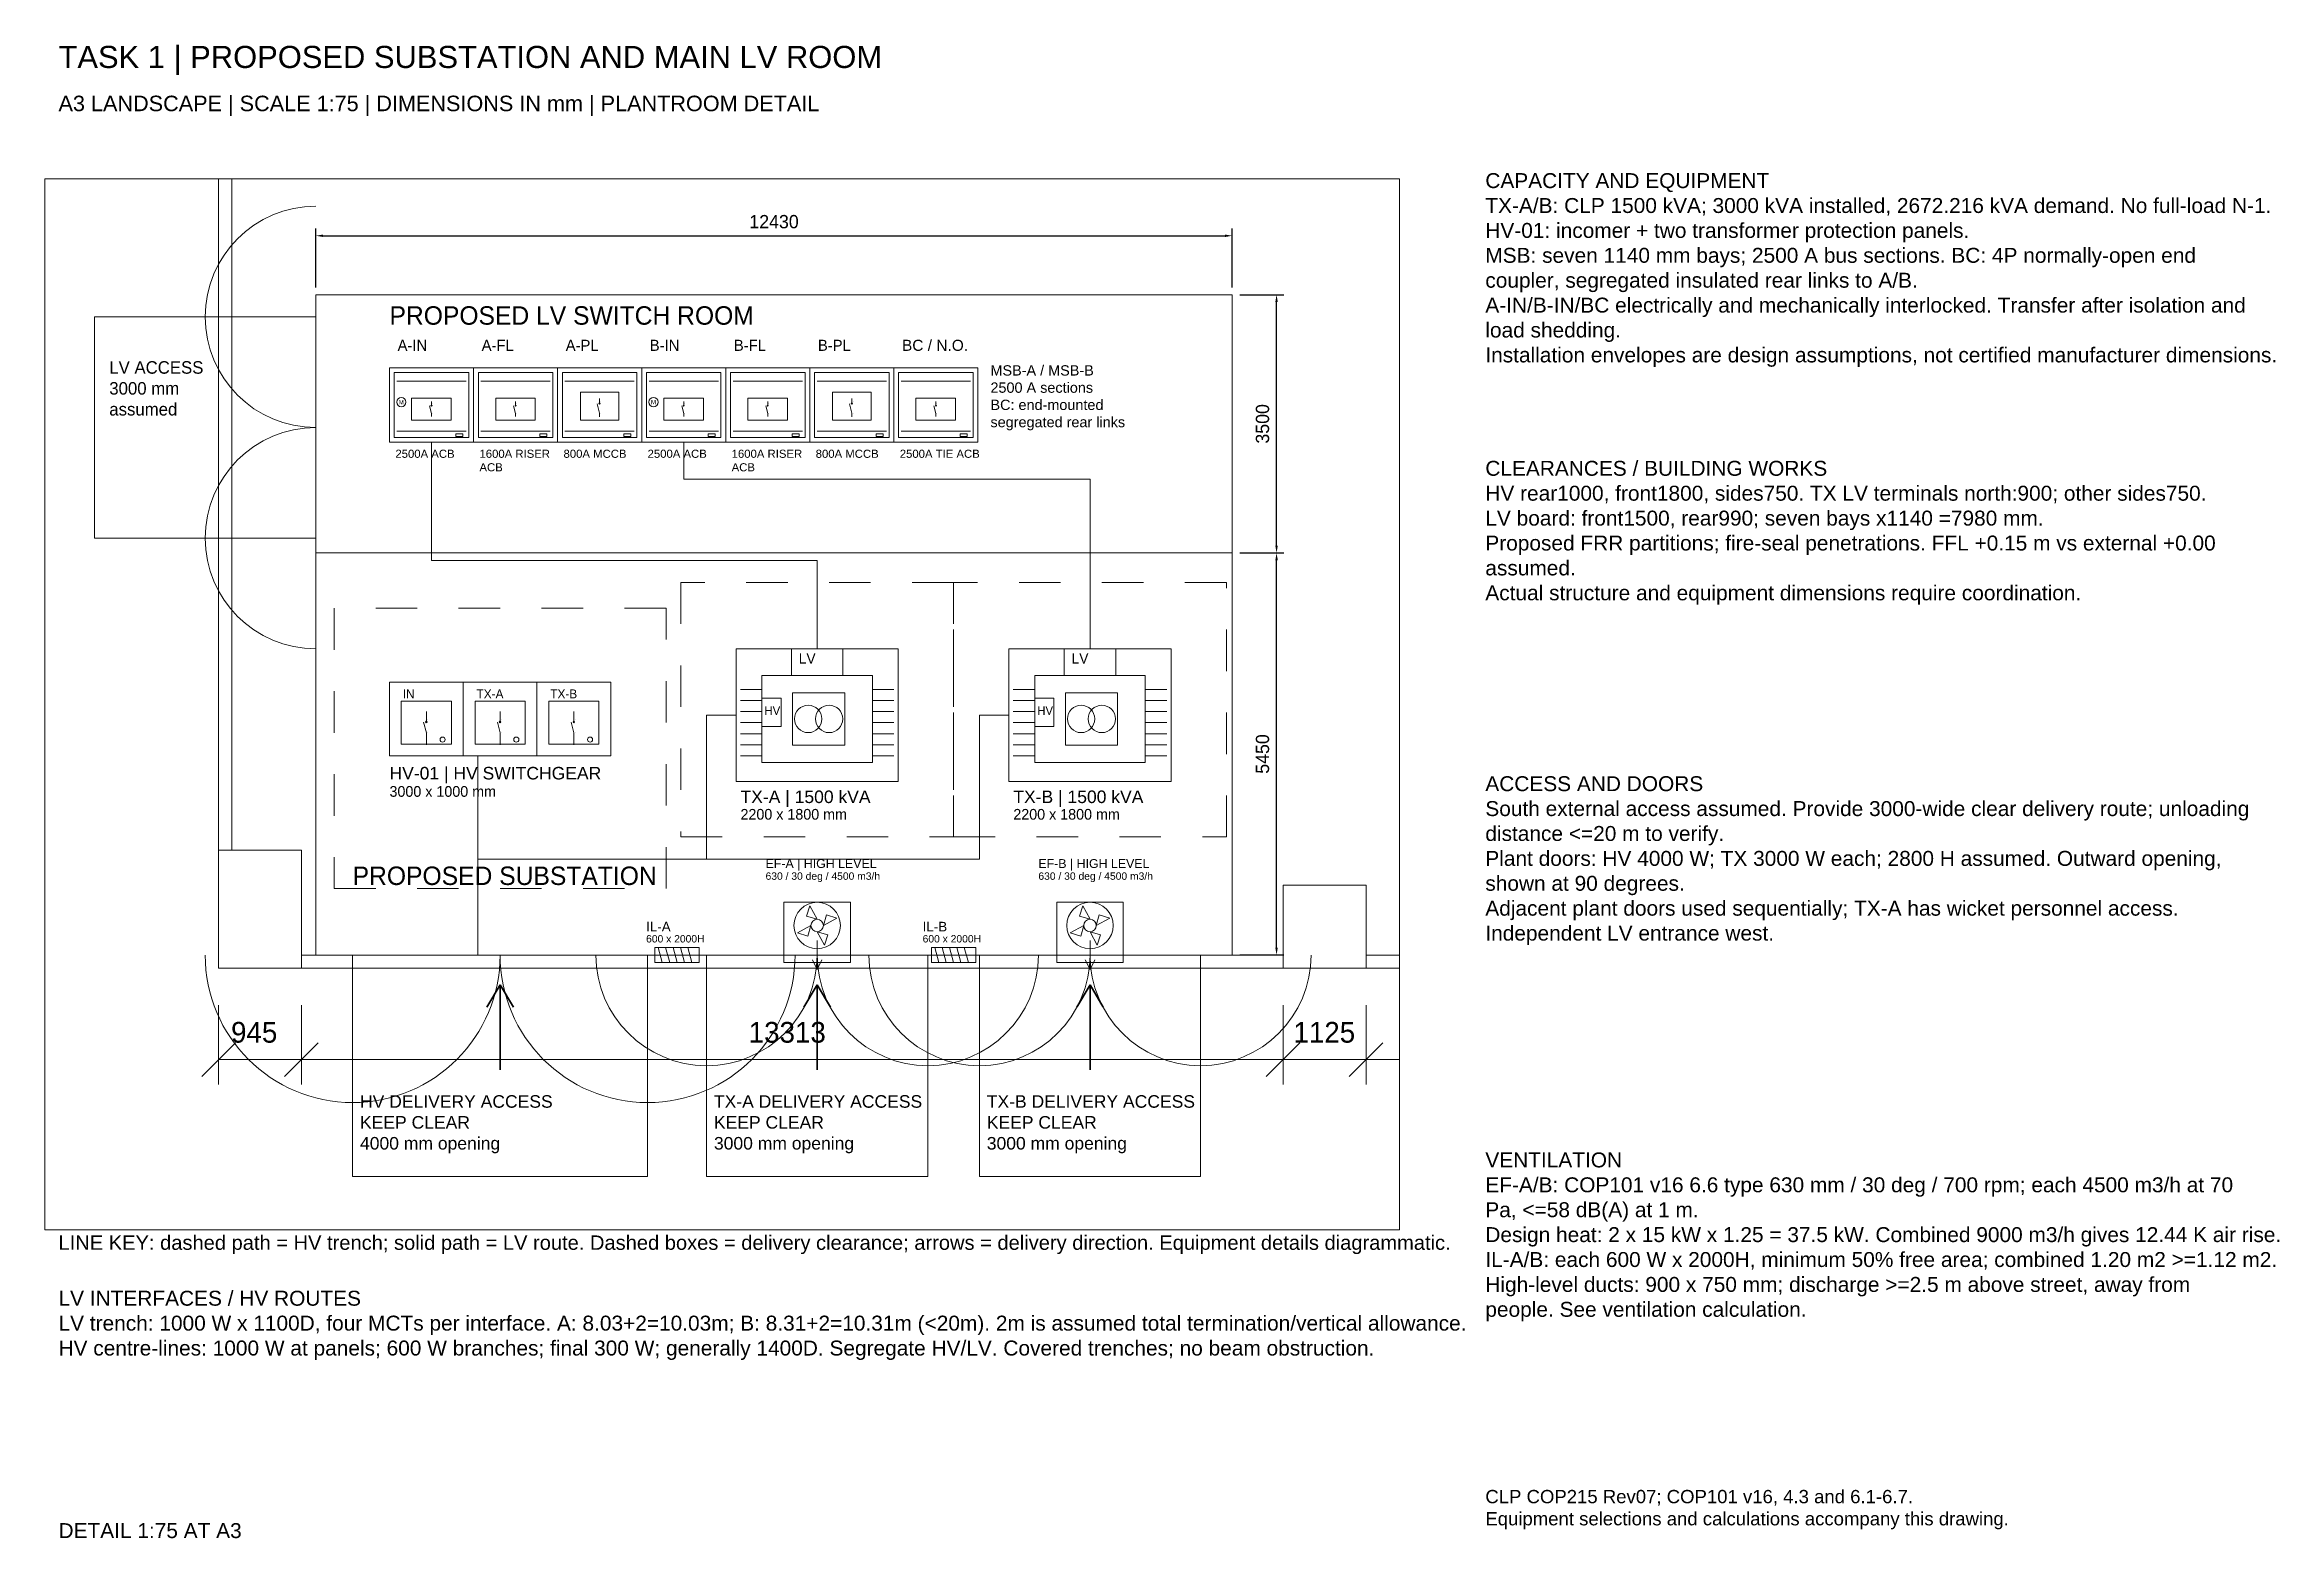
# Paper-space layout 'TASK1-ROOM-REVIEW' of a CAD drawing. Header units: millimetres. Extents: x 10 to 414, y 15 to 285.
# The model-space entities are those that its viewports show. They can reach past a viewport. Long polylines and large blocks are cut down to what shows.
import ezdxf
from ezdxf.enums import TextEntityAlignment as Align

# ---------------------------------------------------------------- set-up
doc = ezdxf.new("R2010")
doc.units = ezdxf.units.MM
for name, pattern in [('ACCESS_CLEAR', [3, 2, -1]), ('DASHDOT', [1, 0.5, -0.25, 0, -0.25]), ('DASHED', [19.05, 12.7, -6.35])]:
    doc.linetypes.add(name, pattern=pattern)
doc.layers.get('0').update_dxf_attribs({"lineweight": 9})
doc.layers.add('ARCH', color=7, linetype='Continuous', lineweight=5, true_color=0xa0a0a0)
for name, color, linetype, lineweight in [('E-ACCESS-CLEARANCE', 7, 'Continuous', 18), ('E-REV-EQUIPMENT', 7, 'Continuous', 30), ('E-REV-SLD', 7, 'Continuous', 30), ('E-REV-TEXT', 7, 'Continuous', 18), ('E-TRIAL-EQUIP', 5, 'Continuous', 18), ('E-TRIAL-ROOM', 1, 'Continuous', 35)]:
    doc.layers.add(name, color=color, linetype=linetype, lineweight=lineweight)
for name, color, linetype in [('E-T1-ACCESS', 5, 'Continuous'), ('E-T1-CLEARANCE', 3, 'DASHDOT'), ('E-T1-DIMENSIONS', 7, 'Continuous'), ('E-T1-DOORS-HV', 4, 'Continuous'), ('E-T1-HV-TRENCH', 7, 'DASHED'), ('E-T1-INTERFACES', 6, 'Continuous'), ('E-T1-NOTES', 7, 'Continuous'), ('E-T1-PAPER-NOTES', 7, 'Continuous')]:
    doc.layers.add(name, color=color, linetype=linetype)
doc.layers.add('E-T1-VPORT-NOPLOT', color=7, linetype='Continuous', plot=False)
doc.styles.add('T1-Arial', font='arial.ttf')
doc.dimstyles.new('ISO-25', dxfattribs={"dimtxt": 500, "dimasz": 400, "dimexe": 100, "dimexo": 100, "dimgap": 100, "dimtad": 1, "dimdec": 0, "dimtxsty": 'Standard', "dimcen": 2.5, "dimadec": 0, "dimazin": 0, "dimtfac": 1, "dimtdec": 0, "dimtmove": 0, "dimatfit": 3, "dimfxl": 1, "dimarcsym": 0})

# ---------------------------------------------------------------- blocks, each defined once
blk = doc.blocks.new('*D29')
at = {"layer": 'DEFPOINTS', "color": 0, "lineweight": 15, "transparency": 16777216}
for p in [(21430, 25856), (9000, 25056), (21430, 25056)]:
    blk.add_point(p, dxfattribs=at)
at = {"layer": 'E-T1-DIMENSIONS', "color": 0, "lineweight": -2, "transparency": 16777216}
for p, q in [((9000, 25156), (9000, 25956)), ((9100, 25856), (21330, 25856)), ((21430, 25156), (21430, 25956))]:
    blk.add_line(p, q, dxfattribs=at)
at = {"layer": 'E-T1-DIMENSIONS', "color": 0, "lineweight": 15, "transparency": 16777216}
for points in [[(9100, 25872), (9100, 25839), (9000, 25856)], [(21330, 25872), (21330, 25839), (21430, 25856)]]:
    blk.add_solid(points, dxfattribs=at)
at = {"layer": 'E-T1-DIMENSIONS', "color": 0, "lineweight": 15, "transparency": 16777216, "insert": (15215, 26046), "char_height": 180, "attachment_point": 5}
blk.add_mtext('12430', dxfattribs=at)
blk = doc.blocks.new('*D30')
at = {"layer": 'DEFPOINTS', "color": 0, "lineweight": 15, "transparency": 16777216}
for p in [(21430, 21556), (22030, 21556), (21430, 16106)]:
    blk.add_point(p, dxfattribs=at)
at = {"layer": 'E-T1-DIMENSIONS', "color": 0, "lineweight": -2, "transparency": 16777216}
for p, q in [((21530, 21556), (22130, 21556)), ((22030, 16206), (22030, 21456)), ((21530, 16106), (22130, 16106))]:
    blk.add_line(p, q, dxfattribs=at)
at = {"layer": 'E-T1-DIMENSIONS', "color": 0, "lineweight": 15, "transparency": 16777216}
for points in [[(22013, 21456), (22047, 21456), (22030, 21556)], [(22013, 16206), (22047, 16206), (22030, 16106)]]:
    blk.add_solid(points, dxfattribs=at)
at = {"layer": 'E-T1-DIMENSIONS', "color": 0, "lineweight": 15, "transparency": 16777216, "insert": (21840, 18831), "char_height": 180, "attachment_point": 5, "rotation": 90}
blk.add_mtext('5450', dxfattribs=at)
blk = doc.blocks.new('*D31')
at = {"layer": 'DEFPOINTS', "color": 0, "lineweight": 15, "transparency": 16777216}
for p in [(21430, 25056), (22030, 25056), (21430, 21556)]:
    blk.add_point(p, dxfattribs=at)
at = {"layer": 'E-T1-DIMENSIONS', "color": 0, "lineweight": -2, "transparency": 16777216}
for p, q in [((21530, 25056), (22130, 25056)), ((22030, 21656), (22030, 24956)), ((21530, 21556), (22130, 21556))]:
    blk.add_line(p, q, dxfattribs=at)
at = {"layer": 'E-T1-DIMENSIONS', "color": 0, "lineweight": 15, "transparency": 16777216}
for points in [[(22013, 24956), (22047, 24956), (22030, 25056)], [(22013, 21656), (22047, 21656), (22030, 21556)]]:
    blk.add_solid(points, dxfattribs=at)
at = {"layer": 'E-T1-DIMENSIONS', "color": 0, "lineweight": 15, "transparency": 16777216, "insert": (21840, 23306), "char_height": 180, "attachment_point": 5, "rotation": 90}
blk.add_mtext('3500', dxfattribs=at)
blk = doc.blocks.new('AECBS_UK_E_transfmr')
at = {"color": 0, "linetype": 'ByBlock', "lineweight": -2}
blk.add_lwpolyline([(-0.417, 0.417), (0.417, 0.417), (0.417, -0.417), (-0.417, -0.417)], close=True, dxfattribs=at)
for centre in [(-0.166, 0), (0.166, 0)]:
    blk.add_circle(centre, 0.218, dxfattribs=at)
blk = doc.blocks.new('AECBS_UK_E_Circuitb')
at = {"color": 0, "linetype": 'ByBlock', "lineweight": -2}
for p, q in [((0, 0), (0, 0)), ((0, 0), (0.4, 0)), ((0.4, 0), (1.37, 0.25)), ((1.33, 0.07), (1.47, -0.07)), ((1.47, 0.07), (1.33, -0.07)), ((1.4, 0), (1.92, 0)), ((1.6, 0), (1.6, 0)), ((0.4, -0.13), (0.4, -0.13)), ((1.65, -0.13), (1.65, -0.13))]:
    blk.add_line(p, q, dxfattribs=at)
blk = doc.blocks.new('AECBS_UK_E_Meter')
at = {"color": 0, "linetype": 'ByBlock', "lineweight": -2}
blk.add_circle((0, 0), 0.346, dxfattribs=at)
blk.add_text('M', height=0.332, dxfattribs=at).set_placement((0, 0), align=Align.MIDDLE)

msp = doc.modelspace()

# ---------------------------------------------------------------- linework, layer by layer
at = {"lineweight": 15}
for p, q in [((7681.3, 15425.6), (7681.3, 14348.9)), ((8806.3, 15425.6), (8806.3, 14348.9)), ((22118.8, 15425.6), (22118.8, 14348.9)), ((23243.8, 15425.6), (23243.8, 14348.9)), ((7909.7, 14915.6), (7452.9, 14458.8)), ((9034.7, 14915.6), (8577.9, 14458.8)), ((22347.2, 14915.6), (21890.4, 14458.8)), ((23472.2, 14915.6), (23015.4, 14458.8)), ((7681.3, 14687.2), (52681.3, 14687.2))]:
    msp.add_line(p, q, dxfattribs=at)
at = {"layer": 'ARCH', "linetype": 'ByBlock', "lineweight": 9}
for p, q in [((7681.3, 38775.6), (7681.3, 15925.6)), ((7861.3, 30363.1), (7861.3, 17525.6))]:
    msp.add_line(p, q, dxfattribs=at)
at = {"layer": 'ARCH', "lineweight": 15}
for p, q in [((22118.8, 15925.6), (22118.8, 17050.6)), ((22118.8, 16105.6), (8806.3, 16105.6)), ((37419.7, 16105.6), (23243.8, 16105.6)), ((52681.3, 15925.6), (7681.3, 15925.6))]:
    msp.add_line(p, q, dxfattribs=at)
for points in [[(7681.3, 15925.6), (8806.3, 15925.6), (8806.3, 17525.6), (7681.3, 17525.6)], [(22118.8, 15925.6), (23243.8, 15925.6), (23243.8, 17050.6), (22118.8, 17050.6)]]:
    msp.add_lwpolyline(points, close=True, dxfattribs=at)
at = {"layer": 'E-ACCESS-CLEARANCE', "lineweight": 35}
for p, q in [((11320, 15400.6), (11500, 15700.6)), ((11500, 14550.6), (11500, 15700.6)), ((11680, 15400.6), (11500, 15700.6)), ((15620, 15400.6), (15800, 15700.6)), ((15800, 14550.6), (15800, 15700.6)), ((15980, 15400.6), (15800, 15700.6)), ((19320, 15400.6), (19500, 15700.6)), ((19500, 14550.6), (19500, 15700.6)), ((19680, 15400.6), (19500, 15700.6))]:
    msp.add_line(p, q, dxfattribs=at)
at = {"layer": 'E-ACCESS-CLEARANCE', "linetype": 'ACCESS_CLEAR', "lineweight": 15}
for points in [[(9500, 13105.6), (13500, 13105.6), (13500, 16105.6), (9500, 16105.6)], [(14300, 13105.6), (17300, 13105.6), (17300, 16105.6), (14300, 16105.6)], [(18000, 13105.6), (21000, 13105.6), (21000, 16105.6), (18000, 16105.6)]]:
    msp.add_lwpolyline(points, close=True, dxfattribs=at)
at = {"layer": 'E-REV-EQUIPMENT', "lineweight": 15}
for p, q in [((10100, 23885.6), (11040, 23885.6)), ((11240, 23885.6), (12180, 23885.6)), ((12380, 23885.6), (13320, 23885.6)), ((13520, 23885.6), (14460, 23885.6)), ((14660, 23885.6), (15600, 23885.6)), ((15800, 23885.6), (16740, 23885.6)), ((16940, 23885.6), (17880, 23885.6)), ((10100, 23205.6), (11040, 23205.6)), ((11240, 23205.6), (12180, 23205.6)), ((12380, 23205.6), (13320, 23205.6)), ((13520, 23205.6), (14460, 23205.6)), ((14660, 23205.6), (15600, 23205.6)), ((15800, 23205.6), (16740, 23205.6)), ((16940, 23205.6), (17880, 23205.6)), ((11000, 18805.6), (11000, 19805.6)), ((12000, 18805.6), (12000, 19805.6)), ((14760, 19705.6), (15050, 19705.6)), ((16550, 19705.6), (16840, 19705.6)), ((18460, 19705.6), (18750, 19705.6)), ((20250, 19705.6), (20540, 19705.6)), ((10500, 19343.5), (10500, 19405.6)), ((11500, 19343.5), (11500, 19405.6)), ((12500, 19343.5), (12500, 19405.6)), ((14760, 19555.6), (15050, 19555.6)), ((14760, 19405.6), (15050, 19405.6)), ((16550, 19555.6), (16840, 19555.6)), ((16550, 19405.6), (16840, 19405.6)), ((18460, 19555.6), (18750, 19555.6)), ((18460, 19405.6), (18750, 19405.6)), ((20250, 19555.6), (20540, 19555.6)), ((20250, 19405.6), (20540, 19405.6)), ((14760, 19255.6), (15050, 19255.6)), ((14760, 19105.6), (15050, 19105.6)), ((16550, 19255.6), (16840, 19255.6)), ((16550, 19105.6), (16840, 19105.6)), ((18460, 19255.6), (18750, 19255.6)), ((18460, 19105.6), (18750, 19105.6)), ((20250, 19255.6), (20540, 19255.6)), ((20250, 19105.6), (20540, 19105.6)), ((10500, 18955.6), (10500, 19055.6)), ((11500, 18955.6), (11500, 19055.6)), ((12500, 18955.6), (12500, 19055.6)), ((14760, 18955.6), (15050, 18955.6)), ((14760, 18805.6), (15050, 18805.6)), ((16550, 18955.6), (16840, 18955.6)), ((16550, 18805.6), (16840, 18805.6)), ((18460, 18955.6), (18750, 18955.6)), ((18460, 18805.6), (18750, 18805.6)), ((20250, 18955.6), (20540, 18955.6)), ((20250, 18805.6), (20540, 18805.6)), ((15702.3, 16773.3), (15657.3, 16631)), ((15800, 16590.6), (15702.3, 16773.3)), ((19402.3, 16773.3), (19357.3, 16631)), ((19500, 16590.6), (19402.3, 16773.3)), ((15715, 16505.6), (15532.3, 16407.9)), ((15532.3, 16407.9), (15674.6, 16362.8)), ((15657.3, 16631), (15800, 16590.6)), ((15674.6, 16362.8), (15715, 16505.6)), ((15800, 16420.6), (15897.7, 16237.9)), ((15942.7, 16380.2), (15800, 16420.6)), ((15925.4, 16648.3), (15885, 16505.6)), ((15885, 16505.6), (16067.7, 16603.3)), ((15897.7, 16237.9), (15942.7, 16380.2)), ((16067.7, 16603.3), (15925.4, 16648.3)), ((19415, 16505.6), (19232.3, 16407.9)), ((19232.3, 16407.9), (19374.6, 16362.8)), ((19357.3, 16631), (19500, 16590.6)), ((19374.6, 16362.8), (19415, 16505.6)), ((19500, 16420.6), (19597.7, 16237.9)), ((19642.7, 16380.2), (19500, 16420.6)), ((19625.4, 16648.3), (19585, 16505.6)), ((19585, 16505.6), (19767.7, 16603.3)), ((19597.7, 16237.9), (19642.7, 16380.2)), ((19767.7, 16603.3), (19625.4, 16648.3)), ((13700, 16005.6), (13645, 16205.6)), ((13800, 16005.6), (13745, 16205.6)), ((13900, 16005.6), (13845, 16205.6)), ((14000, 16005.6), (13945, 16205.6)), ((14100, 16005.6), (14045, 16205.6)), ((15800, 16300.6), (15800, 15910.6)), ((17450, 16005.6), (17395, 16205.6)), ((17550, 16005.6), (17495, 16205.6)), ((17650, 16005.6), (17595, 16205.6)), ((17750, 16005.6), (17695, 16205.6)), ((17850, 16005.6), (17795, 16205.6)), ((19500, 16300.6), (19500, 15910.6)), ((15800, 15910.6), (15735, 16040.6)), ((15800, 15910.6), (15865, 16040.6)), ((19500, 15910.6), (19435, 16040.6)), ((19500, 15910.6), (19565, 16040.6))]:
    msp.add_line(p, q, dxfattribs=at)
for points in [[(10065, 23120.6), (11075, 23120.6), (11075, 24000.6), (10065, 24000.6)], [(11205, 23120.6), (12215, 23120.6), (12215, 24000.6), (11205, 24000.6)], [(12345, 23120.6), (13355, 23120.6), (13355, 24000.6), (12345, 24000.6)], [(13485, 23120.6), (14495, 23120.6), (14495, 24000.6), (13485, 24000.6)], [(14625, 23120.6), (15635, 23120.6), (15635, 24000.6), (14625, 24000.6)], [(15765, 23120.6), (16775, 23120.6), (16775, 24000.6), (15765, 24000.6)], [(16840, 23055.6), (17980, 23055.6), (17980, 24065.6), (16840, 24065.6)], [(16905, 23120.6), (17915, 23120.6), (17915, 24000.6), (16905, 24000.6)], [(10300, 23355.6), (10837, 23355.6), (10837, 23655.6), (10300, 23655.6)], [(11440, 23355.6), (11977, 23355.6), (11977, 23655.6), (11440, 23655.6)], [(12590, 23355.6), (13110, 23355.6), (13110, 23735.6), (12590, 23735.6)], [(13720, 23355.6), (14257, 23355.6), (14257, 23655.6), (13720, 23655.6)], [(14860, 23355.6), (15397, 23355.6), (15397, 23655.6), (14860, 23655.6)], [(16010, 23355.6), (16530, 23355.6), (16530, 23735.6), (16010, 23735.6)], [(17140, 23355.6), (17677, 23355.6), (17677, 23655.6), (17140, 23655.6)], [(10900, 23135.6), (10995, 23135.6), (10995, 23170.6), (10900, 23170.6)], [(12040, 23135.6), (12135, 23135.6), (12135, 23170.6), (12040, 23170.6)], [(13180, 23135.6), (13275, 23135.6), (13275, 23170.6), (13180, 23170.6)], [(14320, 23135.6), (14415, 23135.6), (14415, 23170.6), (14320, 23170.6)], [(15460, 23135.6), (15555, 23135.6), (15555, 23170.6), (15460, 23170.6)], [(16600, 23135.6), (16695, 23135.6), (16695, 23170.6), (16600, 23170.6)], [(17740, 23135.6), (17835, 23135.6), (17835, 23170.6), (17740, 23170.6)], [(14700, 18455.6), (16900, 18455.6), (16900, 20255.6), (14700, 20255.6)], [(15450, 19895.6), (16150, 19895.6), (16150, 20255.6), (15450, 20255.6)], [(18400, 18455.6), (20600, 18455.6), (20600, 20255.6), (18400, 20255.6)], [(19150, 19895.6), (19850, 19895.6), (19850, 20255.6), (19150, 20255.6)], [(10000, 18805.6), (13000, 18805.6), (13000, 19805.6), (10000, 19805.6)], [(15050, 18715.6), (16550, 18715.6), (16550, 19895.6), (15050, 19895.6)], [(18750, 18715.6), (20250, 18715.6), (20250, 19895.6), (18750, 19895.6)], [(10160, 18965.6), (10840, 18965.6), (10840, 19545.6), (10160, 19545.6)], [(11160, 18965.6), (11840, 18965.6), (11840, 19545.6), (11160, 19545.6)], [(12160, 18965.6), (12840, 18965.6), (12840, 19545.6), (12160, 19545.6)], [(15050, 19205.6), (15310, 19205.6), (15310, 19585.6), (15050, 19585.6)], [(18750, 19205.6), (19010, 19205.6), (19010, 19585.6), (18750, 19585.6)], [(15350, 16005.6), (16250, 16005.6), (16250, 16820.6), (15350, 16820.6)], [(19050, 16005.6), (19950, 16005.6), (19950, 16820.6), (19050, 16820.6)]]:
    msp.add_lwpolyline(points, close=True, dxfattribs=at)
for centre, radius in [((10720, 19025.6), 35), ((11720, 19025.6), 35), ((12720, 19025.6), 35), ((15800, 16505.6), 85), ((19500, 16505.6), 85)]:
    msp.add_circle(centre, radius, dxfattribs=at)
at = {"layer": 'E-T1-ACCESS', "lineweight": 15}
msp.add_lwpolyline([(6000, 21755.6), (9000, 21755.6), (9000, 24755.6), (6000, 24755.6)], close=True, dxfattribs=at)
at = {"layer": 'E-T1-CLEARANCE', "lineweight": 15, "ltscale": 0.2}
for points in [[(13950, 17705.6), (17650, 17705.6), (17650, 21155.6), (13950, 21155.6)], [(17650, 17705.6), (21350, 17705.6), (21350, 21155.6), (17650, 21155.6)], [(9250, 17005.6), (13750, 17005.6), (13750, 20805.6), (9250, 20805.6)]]:
    msp.add_lwpolyline(points, close=True, dxfattribs=at)
at = {"layer": 'E-T1-DOORS-HV', "lineweight": 15}
for p, q in [((9000, 25055.6), (21430, 25055.6)), ((9000, 24755.6), (9000, 25055.6)), ((21430, 16105.6), (21430, 25055.6)), ((9000, 24755.6), (7500, 24755.6)), ((9000, 21755.6), (7500, 21755.6)), ((9000, 21555.6), (9000, 21755.6)), ((9000, 16105.6), (9000, 21555.6)), ((9000, 21555.6), (21430, 21555.6)), ((9000, 16105.6), (9500, 16105.6)), ((9500, 16105.6), (9500, 14105.6)), ((13500, 16105.6), (14300, 16105.6)), ((13500, 16105.6), (13500, 14105.6)), ((14300, 16105.6), (14300, 14605.6)), ((17300, 16105.6), (18000, 16105.6)), ((17300, 16105.6), (17300, 14605.6)), ((18000, 16105.6), (18000, 14605.6)), ((21000, 16105.6), (21430, 16105.6)), ((21000, 16105.6), (21000, 14605.6))]:
    msp.add_line(p, q, dxfattribs=at)
for centre, radius, start, end in [((9000, 24755.6), 1500, 90, 270), ((9000, 21755.6), 1500, 90, 270), ((9500, 16105.6), 2000, 180, 0), ((13500, 16105.6), 2000, 180, 0), ((14300, 16105.6), 1500, 180, 0), ((17300, 16105.6), 1500, 180, 0), ((18000, 16105.6), 1500, 180, 0), ((21000, 16105.6), 1500, 180, 0)]:
    msp.add_arc(centre, radius, start, end, dxfattribs=at)
at = {"layer": 'E-T1-HV-TRENCH', "lineweight": 15, "ltscale": 0.2}
for points in [[(14300, 17405.6), (14300, 19355.6)], [(14300, 19355.6), (14700, 19355.6)], [(18000, 17405.6), (18000, 19355.6)], [(18000, 19355.6), (18400, 19355.6)], [(11200, 16105.6), (11200, 18805.6)], [(11200, 17405.6), (18000, 17405.6)]]:
    msp.add_lwpolyline(points, dxfattribs=at)
at = {"layer": 'E-T1-INTERFACES', "lineweight": 15}
for points in [[(15800, 20255.6), (15800, 21455.6), (10570, 21455.6), (10570, 23055.6)], [(19500, 20255.6), (19500, 22555.6), (13990, 22555.6), (13990, 23055.6)]]:
    msp.add_lwpolyline(points, dxfattribs=at)
for points in [[(13600, 16005.6), (14200, 16005.6), (14200, 16205.6), (13600, 16205.6)], [(17350, 16005.6), (17950, 16005.6), (17950, 16205.6), (17350, 16205.6)]]:
    msp.add_lwpolyline(points, close=True, dxfattribs=at)
for centre in [(15800, 16505.6), (19500, 16505.6)]:
    msp.add_circle(centre, 315, dxfattribs=at)
at = {"layer": 'E-TRIAL-EQUIP', "lineweight": 15}
for points in [[(10000, 23055.6), (11140, 23055.6), (11140, 24065.6), (10000, 24065.6)], [(11140, 23055.6), (12280, 23055.6), (12280, 24065.6), (11140, 24065.6)], [(12280, 23055.6), (13420, 23055.6), (13420, 24065.6), (12280, 24065.6)], [(13420, 23055.6), (14560, 23055.6), (14560, 24065.6), (13420, 24065.6)], [(14560, 23055.6), (15700, 23055.6), (15700, 24065.6), (14560, 24065.6)], [(15700, 23055.6), (16840, 23055.6), (16840, 24065.6), (15700, 24065.6)]]:
    msp.add_lwpolyline(points, close=True, dxfattribs=at)

# ---------------------------------------------------------------- block references
at = {"layer": 'E-REV-SLD', "lineweight": 15}
for name, p, xscale, yscale, zscale in [('AECBS_UK_E_Meter', (10160, 23600.6), 180, 180, 180), ('AECBS_UK_E_Meter', (13580, 23600.6), 180, 180, 180), ('AECBS_UK_E_transfmr', (15820, 19305.6), 850, 850, 850), ('AECBS_UK_E_transfmr', (19520, 19305.6), 850, 850, 850)]:
    msp.add_blockref(name, p, dxfattribs=dict(at, xscale=xscale, yscale=yscale, zscale=zscale))
at = {"layer": 'E-REV-SLD', "lineweight": 15, "rotation": 90}
for p, xscale, yscale, zscale in [((12850, 23400.6), 130, 130, 130), ((16270, 23400.6), 130, 130, 130), ((10570, 23405.6), 105, 105, 105), ((11710, 23405.6), 105, 105, 105), ((13990, 23405.6), 105, 105, 105), ((15130, 23405.6), 105, 105, 105), ((17410, 23405.6), 105, 105, 105), ((10500, 19055.6), 150, 150, 150), ((11500, 19055.6), 150, 150, 150), ((12500, 19055.6), 150, 150, 150)]:
    msp.add_blockref('AECBS_UK_E_Circuitb', p, dxfattribs=dict(at, xscale=xscale, yscale=yscale, zscale=zscale))

# ---------------------------------------------------------------- texts
at = {"layer": 'ARCH', "linetype": 'ByBlock', "lineweight": 9}
for s, p in [('945', (7851.3, 14917.6)), ('13313', (14871.3, 14917.6)), ('1125', (22259.3, 14917.6))]:
    msp.add_text(s, height=281.25, dxfattribs=at).set_placement(p)
at = {"layer": 'E-REV-TEXT', "lineweight": 15, "attachment_point": 1, "style": 'T1-Arial'}
for s, insert, char_height, width in [('BC / N.O.', (16950, 24445.6), 150, 950), ('MSB-A / MSB-B\\P2500 A sections\\PBC: end-mounted\\Psegregated rear links', (18150, 24100.6), 140, 2600), ('2500A ACB', (10080, 22955.6), 110, 1100), ('1600A RISER ACB', (11220, 22955.6), 110, 1100), ('800A MCCB', (12360, 22955.6), 110, 1100), ('2500A ACB', (13500, 22955.6), 110, 1100), ('1600A RISER ACB', (14640, 22955.6), 110, 1100), ('800A MCCB', (15780, 22955.6), 110, 1100), ('2500A TIE ACB', (16920, 22955.6), 110, 1100), ('EF-A | HIGH LEVEL', (15100, 17405.6), 120, 1600), ('EF-B | HIGH LEVEL', (18800, 17405.6), 120, 1600), ('630 / 30 deg / 4500 m3/h', (15100, 17225.6), 100, 1600), ('630 / 30 deg / 4500 m3/h', (18800, 17225.6), 100, 1600), ('600 x 2000H', (13480, 16375.6), 100, 1050), ('IL-A', (13480, 16555.6), 130, 1050), ('600 x 2000H', (17230, 16375.6), 100, 1050), ('IL-B', (17230, 16555.6), 130, 1050)]:
    msp.add_mtext(s, dxfattribs=dict(at, insert=insert, char_height=char_height, width=width))
at = {"layer": 'E-REV-TEXT', "lineweight": 15, "attachment_point": 1}
for s, insert, char_height, width in [('LV', (15550, 20195.6), 140, 600), ('LV', (19250, 20195.6), 140, 600), ('IN', (10180, 19705.6), 120, 650), ('TX-A', (11180, 19705.6), 120, 650), ('TX-B', (12180, 19705.6), 120, 650), ('HV', (15085, 19475.6), 115, 300), ('HV', (18785, 19475.6), 115, 300), ('3000 x 1000 mm', (10000, 18395.6), 145, 3400), ('2200 x 1800 mm', (14760, 18085.6), 145, 2900), ('2200 x 1800 mm', (18460, 18085.6), 145, 2900)]:
    msp.add_mtext(s, dxfattribs=dict(at, insert=insert, char_height=char_height, width=width))
at = {"layer": 'E-T1-NOTES', "lineweight": 15, "insert": (6200, 24155.6), "char_height": 170, "width": 2600, "attachment_point": 1}
msp.add_mtext('LV ACCESS\\P3000 mm\\Passumed', dxfattribs=at)
at = {"layer": 'E-T1-NOTES', "lineweight": 15, "char_height": 170, "attachment_point": 1, "style": 'T1-Arial'}
for s, insert, width in [('HV-01 | HV SWITCHGEAR', (10000, 18655.6), 3600), ('TX-A | 1500 kVA', (14760, 18335.6), 2900), ('TX-B | 1500 kVA', (18460, 18335.6), 2900), ('HV DELIVERY ACCESS\\PKEEP CLEAR\\P4000 mm opening', (9600, 14205.6), 3800), ('TX-A DELIVERY ACCESS\\PKEEP CLEAR\\P3000 mm opening', (14400, 14205.6), 2800), ('TX-B DELIVERY ACCESS\\PKEEP CLEAR\\P3000 mm opening', (18100, 14205.6), 2800)]:
    msp.add_mtext(s, dxfattribs=dict(at, insert=insert, width=width))
at = {"layer": 'E-TRIAL-EQUIP', "lineweight": 15, "char_height": 150, "width": 950, "attachment_point": 1}
for s, insert in [('A-IN', (10110, 24445.6)), ('A-FL', (11250, 24445.6)), ('A-PL', (12390, 24445.6)), ('B-IN', (13530, 24445.6)), ('B-FL', (14670, 24445.6)), ('B-PL', (15810, 24445.6))]:
    msp.add_mtext(s, dxfattribs=dict(at, insert=insert))
at = {"layer": 'E-TRIAL-ROOM', "lineweight": 15}
for s, p in [('PROPOSED LV SWITCH ROOM', (10000, 24650)), ('PROPOSED SUBSTATION', (9500, 17055))]:
    msp.add_text(s, height=250, dxfattribs=at).set_placement(p)

# ---------------------------------------------------------------- dimensions: what is measured, and where the dimension line sits
at = {"layer": 'E-T1-DIMENSIONS', "lineweight": 15}
for p1, p2, distance, picture, middle in [((9000, 25055.6), (21430, 25055.6), 800, '*D29', (15215, 26045.6)), ((21430, 21555.6), (21430, 25055.6), -600, '*D31', (21840, 23305.6)), ((21430, 16105.6), (21430, 21555.6), -600, '*D30', (21840, 18830.6))]:
    dim = msp.add_aligned_dim(p1=p1, p2=p2, distance=distance, dimstyle='ISO-25', override={"dimtxt": 180, "dimasz": 100, "dimdec": 0, "dimlfac": 1}, dxfattribs=at)
    dim.commit()
    dim.dimension.update_dxf_attribs({"geometry": picture, "text_midpoint": middle})

psp = doc.layouts.new('TASK1-ROOM-REVIEW')

# ---------------------------------------------------------------- texts
at = {"layer": 'E-T1-PAPER-NOTES', "lineweight": 15, "attachment_point": 1, "style": 'T1-Arial'}
for s, insert, char_height, width in [('TASK 1 | PROPOSED SUBSTATION AND MAIN LV ROOM', (12, 285), 4, 395), ('A3 LANDSCAPE | SCALE 1:75 | DIMENSIONS IN mm | PLANTROOM DETAIL', (12, 276), 2.8, 395), ('CAPACITY AND EQUIPMENT\\PTX-A/B: CLP 1500 kVA; 3000 kVA installed, 2672.216 kVA demand. No full-load N-1.\\PHV-01: incomer + two transformer protection panels.\\PMSB: seven 1140 mm bays; 2500 A bus sections. BC: 4P normally-open end coupler, segregated insulated rear links to A/B.\\PA-IN/B-IN/BC electrically and mechanically interlocked. Transfer after isolation and load shedding.\\PInstallation envelopes are design assumptions, not certified manufacturer dimensions.', (270, 262), 2.7, 140), ('CLEARANCES / BUILDING WORKS\\PHV rear1000, front1800, sides750. TX LV terminals north:900; other sides750.\\PLV board: front1500, rear990; seven bays x1140 =7980 mm.\\PProposed FRR partitions; fire-seal penetrations. FFL +0.15 m vs external +0.00 assumed.\\PActual structure and equipment dimensions require coordination.', (270, 210), 2.7, 140), ('ACCESS AND DOORS\\PSouth external access assumed. Provide 3000-wide clear delivery route; unloading distance <=20 m to verify.\\PPlant doors: HV 4000 W; TX 3000 W each; 2800 H assumed. Outward opening, shown at 90 degrees.\\PAdjacent plant doors used sequentially; TX-A has wicket personnel access. Independent LV entrance west.', (270, 153), 2.7, 140), ('VENTILATION\\PEF-A/B: COP101 v16 6.6 type 630 mm / 30 deg / 700 rpm; each 4500 m3/h at 70 Pa, <=58 dB(A) at 1 m.\\PDesign heat: 2 x 15 kW x 1.25 = 37.5 kW. Combined 9000 m3/h gives 12.44 K air rise.\\PIL-A/B: each 600 W x 2000H, minimum 50% free area; combined 1.20 m2 >=1.12 m2.\\PHigh-level ducts: 900 x 750 mm; discharge >=2.5 m above street, away from people. See ventilation calculation.', (270, 85), 2.7, 140), ('LINE KEY: dashed path = HV trench; solid path = LV route. Dashed boxes = delivery clearance; arrows = delivery direction. Equipment details diagrammatic.', (12, 70), 2.6, 245), ('LV INTERFACES / HV ROUTES\\PLV trench: 1000 W x 1100D, four MCTs per interface. A: 8.03+2=10.03m; B: 8.31+2=10.31m (<20m). 2m is assumed total termination/vertical allowance.\\PHV centre-lines: 1000 W at panels; 600 W branches; final 300 W; generally 1400D. Segregate HV/LV. Covered trenches; no beam obstruction.', (12, 60), 2.7, 245), ('CLP COP215 Rev07; COP101 v16, 4.3 and 6.1-6.7.\\PEquipment selections and calculations accompany this drawing.', (270, 24), 2.4, 140), ('DETAIL 1:75 AT A3', (12, 18), 2.7, 245)]:
    psp.add_mtext(s, dxfattribs=dict(at, insert=insert, char_height=char_height, width=width))

# ---------------------------------------------------------------- viewports
at = {"layer": 'E-T1-VPORT-NOPLOT', "lineweight": 15, "view_target_point": (14500, 19500)}
psp.add_viewport(center=(132, 166), size=(245, 190), view_center_point=(11.32, 4.5), view_height=14250, dxfattribs=at)

doc.saveas('drawing.dxf')
